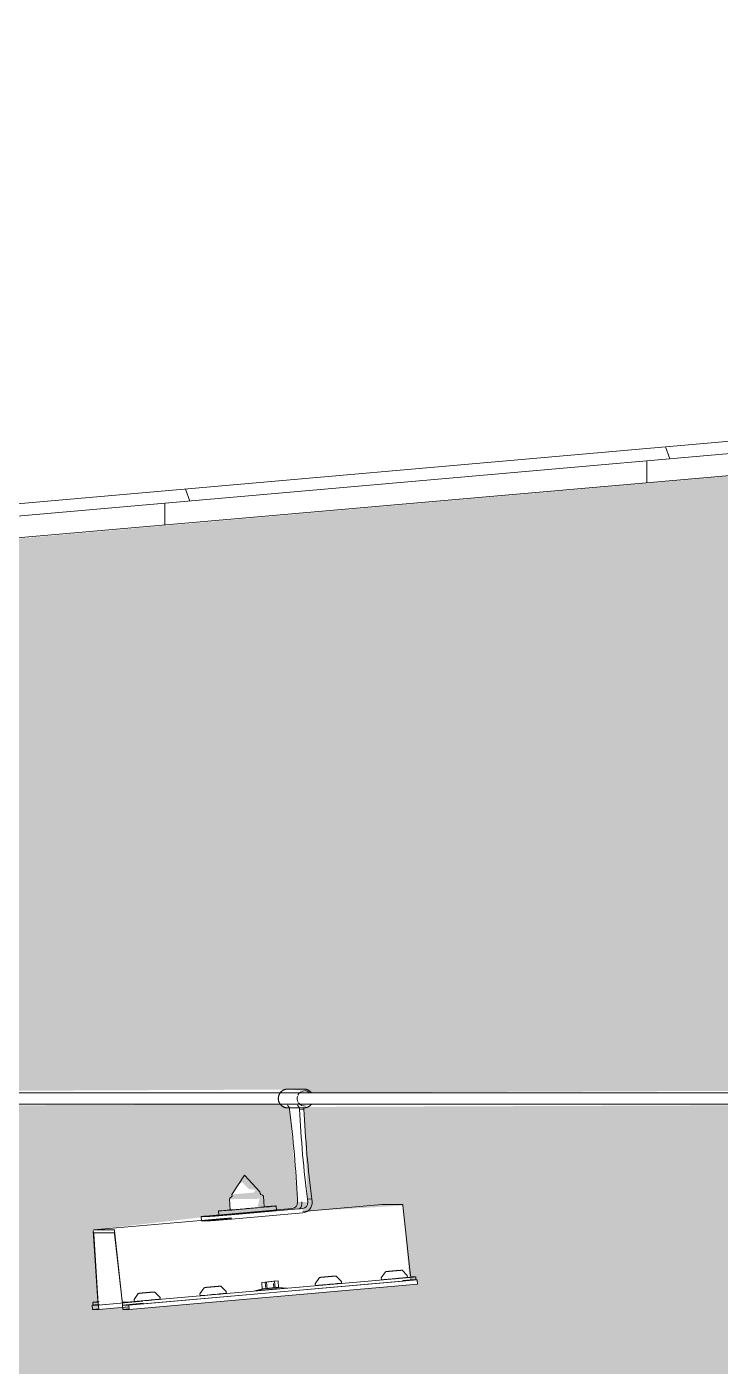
# Model space of a CAD drawing. Header units: millimetres. Extents: x 4237772 to 4686020, y -673 to 29459.
# Drawn here: x 4473407 to 4473885, y 16812 to 17734 of the extents above; entities that cross this region are included whole.
import ezdxf

# ---------------------------------------------------------------- set-up
doc = ezdxf.new("R2010")
doc.units = ezdxf.units.MM
for name, color, linetype, lineweight in [('A-ROOF', 132, 'Continuous', 5), ('A-ROOF-PATT', 132, 'Continuous', 5), ('Q-SPCQ', 91, 'Continuous', 5)]:
    doc.layers.add(name, color=color, linetype=linetype, lineweight=lineweight)

# ---------------------------------------------------------------- blocks, each defined once
blk = doc.blocks.new('Static Line_Sayfa_Metal Deck_Pan Mount - Up to 15 _ pitch - Max 2 Users-1845874-SECTION - GRIDS B1-B2')
at = {"layer": 'Q-SPCQ'}
for p, q in [((4447970.63, 17002.38), (4447959.56, 17002.38)), ((4450997.18, 16999.88), (4442911.68, 16999.88)), ((4442911.68, 16991.88), (4450997.18, 16991.88)), ((4447960.66, 16989.44), (4447959.3, 16991.39)), ((4447959.56, 16989.38), (4447970.63, 16989.38)), ((4447960.76, 16988.28), (4447960.66, 16989.44)), ((4447960.66, 16989.44), (4447967.64, 16989.44)), ((4447966.29, 16991.39), (4447967.64, 16989.44)), ((4447967.64, 16989.44), (4447967.74, 16988.28)), ((4447967.74, 16988.28), (4447970.72, 16988.54)), ((4447970.72, 16988.54), (4447970.62, 16989.7)), ((4447921.11, 16929.87), (4447929.69, 16943.08)), ((4447940.44, 16931.55), (4447929.69, 16943.08)), ((4447921.2, 16928.84), (4447920.85, 16928.1)), ((4447921.11, 16929.87), (4447921.2, 16928.84)), ((4447940.52, 16930.53), (4447940.44, 16931.55)), ((4447940.52, 16930.53), (4447941, 16929.85)), ((4447942.28, 16929.26), (4447941, 16929.85)), ((4447942.75, 16928.58), (4447942.28, 16929.26)), ((4447943.4, 16921.19), (4447942.75, 16928.58)), ((4447913.57, 16915.87), (4447962.7, 16920.19)), ((4447919.34, 16926.54), (4447919.69, 16927.29)), ((4447919.34, 16926.54), (4447919.98, 16919.15)), ((4447920.85, 16928.1), (4447919.69, 16927.29)), ((4447969.68, 16920.19), (4447920.56, 16915.87)), ((4447951.75, 16918.9), (4447951.49, 16921.89)), ((4447966.32, 16924.52), (4447966.15, 16926.51)), ((4448024.22, 16922.91), (4447969.86, 16918.13)), ((4447976.11, 16926.77), (4447973.13, 16926.51)), ((4447973.13, 16926.51), (4447973.3, 16924.52)), ((4447976.28, 16924.78), (4447976.11, 16926.77)), ((4448024.22, 16922.91), (4448038.68, 16922.91)), ((4448038.83, 16922.16), (4448044.14, 16873.84)), ((4447920.73, 16913.82), (4447825.74, 16905.47)), ((4447899.94, 16914.57), (4447900.2, 16911.58)), ((4447900, 16914.56), (4447904.36, 16914.56)), ((4447900.26, 16911.58), (4447904.62, 16911.58)), ((4447911.89, 16918.44), (4447912.15, 16915.45)), ((4447920.76, 16913.49), (4447913.83, 16912.88)), ((4447920.82, 16912.88), (4447969.94, 16917.2)), ((4447825.72, 16904.73), (4447828.84, 16856.41)), ((4447840.21, 16905.47), (4447825.74, 16905.47)), ((4447829.15, 16854.42), (4447826.03, 16902.73)), ((4447826.05, 16903.48), (4447840.24, 16903.48)), ((4447845.66, 16856.41), (4447840.36, 16904.73)), ((4447840.39, 16902.73), (4447845.7, 16854.42)), ((4448041.95, 16872.63), (4448041.84, 16873.95)), ((4448044.29, 16873.1), (4448047.57, 16873.1)), ((4448047.79, 16871.1), (4448047.61, 16873.09)), ((4448048.62, 16871.1), (4447850.14, 16853.67)), ((4448048.88, 16868.12), (4447850.4, 16850.68)), ((4448038.52, 16872.22), (4447859.89, 16856.54)), ((4448038.7, 16870.23), (4447860.06, 16854.54)), ((4447942.36, 16864.78), (4447936.95, 16863.43)), ((4447944.07, 16869.53), (4447941.6, 16869.28)), ((4447941.6, 16869.28), (4447944.91, 16869.53)), ((4447941.6, 16869.28), (4447942, 16864.68)), ((4447945.38, 16864.12), (4447942.08, 16863.87)), ((4447942.08, 16863.87), (4447944.54, 16864.12)), ((4447949.64, 16870.02), (4447944.07, 16869.53)), ((4447944.07, 16869.53), (4447944.46, 16864.96)), ((4447944.54, 16864.12), (4447950.12, 16864.61)), ((4447944.91, 16869.53), (4447950.49, 16870.02)), ((4447944.91, 16869.53), (4447945.31, 16864.96)), ((4447950.96, 16864.61), (4447945.38, 16864.12)), ((4447952.84, 16870.27), (4447949.64, 16870.02)), ((4447949.77, 16868.62), (4447950.04, 16865.48)), ((4447950.12, 16864.61), (4447953.31, 16864.86)), ((4447950.49, 16870.02), (4447952.84, 16870.27)), ((4447950.49, 16870.02), (4447950.88, 16865.48)), ((4447953.31, 16864.86), (4447950.96, 16864.61)), ((4447953.23, 16865.73), (4447952.84, 16870.27)), ((4447958.84, 16865.34), (4447953.14, 16865.74)), ((4447978.51, 16868.4), (4447978.63, 16867.09)), ((4447996.56, 16868.65), (4447996.45, 16869.96)), ((4448023.9, 16872.38), (4448024.02, 16871.07)), ((4448038.66, 16870.61), (4448044.26, 16871.1)), ((4448044.26, 16871.1), (4448048.62, 16871.1)), ((4448047.75, 16871.1), (4448044.32, 16871.1)), ((4448048.62, 16871.1), (4448048.88, 16868.12)), ((4447825.49, 16855.67), (4447825.67, 16853.68)), ((4447828.82, 16855.67), (4447825.53, 16855.67)), ((4447829.13, 16853.67), (4447859.91, 16856.38)), ((4447829.2, 16853.67), (4447859.91, 16856.37)), ((4447845.78, 16853.67), (4447860.03, 16854.92)), ((4447849.09, 16855.67), (4447845.81, 16855.67)), ((4447853.73, 16857.44), (4447853.84, 16856.13)), ((4447871.78, 16857.69), (4447871.66, 16859)), ((4447899.12, 16861.42), (4447899.24, 16860.11)), ((4447917.17, 16861.68), (4447917.05, 16862.99)), ((4447829.16, 16854.05), (4447824.83, 16853.67)), ((4447829.2, 16853.67), (4447824.83, 16853.67)), ((4447824.83, 16853.67), (4447825.09, 16850.68)), ((4447829.42, 16851.06), (4447825.09, 16850.68)), ((4447825.09, 16850.68), (4447829.46, 16850.68)), ((4447825.71, 16853.67), (4447829.13, 16853.67)), ((4447829.46, 16850.68), (4447829.2, 16853.67)), ((4447850.24, 16852.51), (4447829.46, 16850.68)), ((4447845.78, 16853.67), (4447846.04, 16850.68)), ((4447850.14, 16853.67), (4447845.78, 16853.67)), ((4447845.85, 16853.67), (4447849.27, 16853.67)), ((4447850.37, 16851.06), (4447846.04, 16850.68)), ((4447846.04, 16850.68), (4447850.4, 16850.68)), ((4447850.4, 16850.68), (4447850.14, 16853.67))]:
    blk.add_line(p, q, dxfattribs=at)
at = {"layer": 'Q-SPCQ', "flags": 128}
for points in [[(4447958.99, 17002.35), (4447958.73, 17002.32), (4447958.47, 17002.29), (4447958.21, 17002.24), (4447957.95, 17002.18), (4447957.7, 17002.11), (4447957.45, 17002.03), (4447957.21, 17001.94), (4447956.97, 17001.84), (4447956.73, 17001.73), (4447956.49, 17001.61), (4447956.27, 17001.49), (4447956.04, 17001.35), (4447955.83, 17001.21), (4447955.62, 17001.05), (4447955.41, 17000.89), (4447955.21, 17000.72), (4447955.02, 17000.54), (4447954.84, 17000.36), (4447954.66, 17000.17), (4447954.5, 16999.97), (4447954.34, 16999.76), (4447954.19, 16999.55), (4447954.04, 16999.34), (4447953.91, 16999.11), (4447953.78, 16998.89), (4447953.67, 16998.65), (4447953.56, 16998.42), (4447953.47, 16998.18), (4447953.38, 16997.93), (4447953.3, 16997.69), (4447953.23, 16997.44), (4447953.18, 16997.18), (4447953.13, 16996.93), (4447953.09, 16996.67), (4447953.07, 16996.42), (4447953.05, 16996.16), (4447953.04, 16995.9), (4447953.05, 16995.64), (4447953.06, 16995.38), (4447953.09, 16995.13), (4447953.12, 16994.87), (4447953.17, 16994.62), (4447953.22, 16994.36), (4447953.29, 16994.11), (4447953.36, 16993.87), (4447953.45, 16993.62), (4447953.54, 16993.38), (4447953.65, 16993.14), (4447953.76, 16992.91), (4447953.89, 16992.68), (4447954.02, 16992.46), (4447954.16, 16992.24), (4447954.31, 16992.03), (4447954.47, 16991.82), (4447954.63, 16991.62), (4447954.81, 16991.43), (4447954.99, 16991.24), (4447955.18, 16991.07), (4447955.38, 16990.89), (4447955.58, 16990.73), (4447955.79, 16990.58), (4447956, 16990.43), (4447956.23, 16990.29), (4447956.45, 16990.16), (4447956.69, 16990.04), (4447956.92, 16989.93), (4447957.16, 16989.83), (4447957.41, 16989.74), (4447957.66, 16989.66), (4447957.91, 16989.59), (4447958.16, 16989.53), (4447958.42, 16989.48), (4447958.68, 16989.44), (4447958.94, 16989.41), (4447959.2, 16989.39), (4447959.46, 16989.38), (4447959.56, 16989.38)], [(4447959.3, 17002.37), (4447959.03, 17002.36), (4447958.99, 17002.35)], [(4447975.72, 16999.93), (4447975.55, 17000.13), (4447975.38, 17000.33), (4447975.19, 17000.51), (4447975, 17000.69), (4447974.81, 17000.86), (4447974.6, 17001.02), (4447974.39, 17001.18), (4447974.18, 17001.33), (4447973.96, 17001.46), (4447973.73, 17001.59), (4447973.5, 17001.71), (4447973.26, 17001.82), (4447973.02, 17001.92), (4447972.77, 17002.01), (4447972.52, 17002.1), (4447972.27, 17002.17), (4447972.02, 17002.23), (4447971.76, 17002.28), (4447971.5, 17002.32), (4447971.24, 17002.35), (4447970.98, 17002.37), (4447970.72, 17002.38), (4447970.63, 17002.38)], [(4447970.63, 16989.38), (4447970.89, 16989.38), (4447971.15, 16989.4), (4447971.2, 16989.4)], [(4447971.2, 16989.4), (4447971.46, 16989.43), (4447971.72, 16989.47), (4447971.97, 16989.52), (4447972.23, 16989.58), (4447972.48, 16989.65), (4447972.73, 16989.73), (4447972.98, 16989.82), (4447973.22, 16989.92), (4447973.46, 16990.02), (4447973.69, 16990.14), (4447973.92, 16990.27), (4447974.14, 16990.41), (4447974.36, 16990.55), (4447974.57, 16990.7), (4447974.77, 16990.87), (4447974.97, 16991.04), (4447975.16, 16991.21), (4447975.34, 16991.4), (4447975.52, 16991.59), (4447975.69, 16991.79), (4447975.85, 16991.99)], [(4447978.51, 16868.4), (4447981.42, 16872.6), (4447981.8, 16872.69), (4447981.94, 16872.71), (4447982.03, 16872.73), (4447982.11, 16872.74), (4447982.18, 16872.74), (4447982.24, 16872.75), (4447982.32, 16872.76), (4447982.39, 16872.77), (4447982.48, 16872.78), (4447982.57, 16872.79), (4447982.66, 16872.8), (4447982.76, 16872.81), (4447982.87, 16872.82), (4447982.98, 16872.83), (4447983.1, 16872.84), (4447983.22, 16872.85), (4447983.36, 16872.87), (4447983.49, 16872.88), (4447983.63, 16872.89), (4447983.78, 16872.91), (4447983.93, 16872.92), (4447984.09, 16872.94), (4447984.25, 16872.95), (4447984.42, 16872.97), (4447984.59, 16872.98), (4447984.77, 16873), (4447984.95, 16873.01), (4447985.13, 16873.03), (4447985.31, 16873.05), (4447985.5, 16873.06), (4447985.69, 16873.08), (4447985.89, 16873.1), (4447986.08, 16873.12), (4447986.28, 16873.13), (4447986.48, 16873.15), (4447986.67, 16873.17), (4447986.87, 16873.19), (4447987.07, 16873.2), (4447987.27, 16873.22), (4447987.47, 16873.24), (4447987.67, 16873.25), (4447987.87, 16873.27), (4447988.07, 16873.29), (4447988.27, 16873.31), (4447988.46, 16873.32), (4447988.65, 16873.34), (4447988.84, 16873.35), (4447989.03, 16873.37), (4447989.21, 16873.39), (4447989.39, 16873.4), (4447989.57, 16873.42), (4447989.74, 16873.43), (4447989.91, 16873.44), (4447990.08, 16873.46), (4447990.24, 16873.47), (4447990.39, 16873.48), (4447990.54, 16873.5), (4447990.69, 16873.51), (4447990.83, 16873.52), (4447990.96, 16873.53), (4447991.09, 16873.54), (4447991.22, 16873.55), (4447991.33, 16873.56), (4447991.44, 16873.56), (4447991.55, 16873.57), (4447991.64, 16873.58), (4447991.74, 16873.59), (4447991.82, 16873.59), (4447991.9, 16873.6), (4447991.98, 16873.6), (4447992.05, 16873.61), (4447992.12, 16873.61), (4447992.19, 16873.61), (4447992.27, 16873.62), (4447992.38, 16873.62), (4447992.43, 16873.62)], [(4447996.45, 16869.96), (4447992.85, 16873.6), (4447992.47, 16873.62), (4447992.43, 16873.62)], [(4448023.9, 16872.38), (4448026.81, 16876.59), (4448027.19, 16876.68), (4448027.33, 16876.7), (4448027.42, 16876.71), (4448027.5, 16876.72), (4448027.57, 16876.73), (4448027.64, 16876.74), (4448027.71, 16876.75), (4448027.79, 16876.76), (4448027.87, 16876.76), (4448027.96, 16876.77), (4448028.05, 16876.78), (4448028.15, 16876.79), (4448028.26, 16876.8), (4448028.37, 16876.82), (4448028.49, 16876.83), (4448028.62, 16876.84), (4448028.75, 16876.85), (4448028.88, 16876.87), (4448029.03, 16876.88), (4448029.17, 16876.89), (4448029.33, 16876.91), (4448029.48, 16876.92), (4448029.65, 16876.94), (4448029.81, 16876.95), (4448029.98, 16876.97), (4448030.16, 16876.98), (4448030.34, 16877), (4448030.52, 16877.02), (4448030.71, 16877.03), (4448030.89, 16877.05), (4448031.08, 16877.07), (4448031.28, 16877.08), (4448031.47, 16877.1), (4448031.67, 16877.12), (4448031.87, 16877.14), (4448032.07, 16877.15), (4448032.27, 16877.17), (4448032.47, 16877.19), (4448032.67, 16877.21), (4448032.87, 16877.22), (4448033.06, 16877.24), (4448033.26, 16877.26), (4448033.46, 16877.28), (4448033.66, 16877.29), (4448033.85, 16877.31), (4448034.04, 16877.32), (4448034.23, 16877.34), (4448034.42, 16877.36), (4448034.6, 16877.37), (4448034.78, 16877.39), (4448034.96, 16877.4), (4448035.13, 16877.42), (4448035.3, 16877.43), (4448035.47, 16877.44), (4448035.63, 16877.46), (4448035.79, 16877.47), (4448035.94, 16877.48), (4448036.08, 16877.49), (4448036.22, 16877.5), (4448036.36, 16877.51), (4448036.48, 16877.52), (4448036.61, 16877.53), (4448036.72, 16877.54), (4448036.83, 16877.55), (4448036.94, 16877.56), (4448037.04, 16877.57), (4448037.13, 16877.57), (4448037.21, 16877.58), (4448037.29, 16877.58), (4448037.37, 16877.59), (4448037.44, 16877.59), (4448037.51, 16877.6), (4448037.58, 16877.6), (4448037.66, 16877.6), (4448037.77, 16877.61), (4448037.83, 16877.61)], [(4448041.84, 16873.95), (4448038.24, 16877.59), (4448037.86, 16877.61), (4448037.83, 16877.61)], [(4447899.12, 16861.42), (4447902.03, 16865.63), (4447902.41, 16865.72), (4447902.55, 16865.74), (4447902.64, 16865.75), (4447902.71, 16865.76), (4447902.78, 16865.77), (4447902.85, 16865.78), (4447902.93, 16865.79), (4447903, 16865.8), (4447903.09, 16865.81), (4447903.17, 16865.82), (4447903.27, 16865.82), (4447903.37, 16865.83), (4447903.48, 16865.85), (4447903.59, 16865.86), (4447903.71, 16865.87), (4447903.83, 16865.88), (4447903.96, 16865.89), (4447904.1, 16865.91), (4447904.24, 16865.92), (4447904.39, 16865.93), (4447904.54, 16865.95), (4447904.7, 16865.96), (4447904.86, 16865.98), (4447905.03, 16865.99), (4447905.2, 16866.01), (4447905.38, 16866.02), (4447905.56, 16866.04), (4447905.74, 16866.06), (4447905.92, 16866.07), (4447906.11, 16866.09), (4447906.3, 16866.11), (4447906.49, 16866.13), (4447906.69, 16866.14), (4447906.89, 16866.16), (4447907.08, 16866.18), (4447907.28, 16866.2), (4447907.48, 16866.21), (4447907.68, 16866.23), (4447907.88, 16866.25), (4447908.08, 16866.27), (4447908.28, 16866.28), (4447908.48, 16866.3), (4447908.68, 16866.32), (4447908.87, 16866.33), (4447909.07, 16866.35), (4447909.26, 16866.37), (4447909.45, 16866.38), (4447909.64, 16866.4), (4447909.82, 16866.41), (4447910, 16866.43), (4447910.18, 16866.44), (4447910.35, 16866.46), (4447910.52, 16866.47), (4447910.69, 16866.48), (4447910.85, 16866.5), (4447911, 16866.51), (4447911.15, 16866.52), (4447911.3, 16866.53), (4447911.44, 16866.55), (4447911.57, 16866.56), (4447911.7, 16866.57), (4447911.82, 16866.58), (4447911.94, 16866.58), (4447912.05, 16866.59), (4447912.15, 16866.6), (4447912.25, 16866.61), (4447912.34, 16866.61), (4447912.43, 16866.62), (4447912.51, 16866.62), (4447912.59, 16866.63), (4447912.66, 16866.63), (4447912.73, 16866.64), (4447912.8, 16866.64), (4447912.88, 16866.64), (4447912.99, 16866.65), (4447913.04, 16866.65)], [(4447917.05, 16862.99), (4447913.46, 16866.63), (4447913.08, 16866.65), (4447913.04, 16866.65)], [(4447853.73, 16857.44), (4447856.64, 16861.64), (4447857.01, 16861.73), (4447857.16, 16861.76), (4447857.25, 16861.77), (4447857.32, 16861.78), (4447857.39, 16861.79), (4447857.46, 16861.79), (4447857.53, 16861.8), (4447857.61, 16861.81), (4447857.69, 16861.82), (4447857.78, 16861.83), (4447857.88, 16861.84), (4447857.98, 16861.85), (4447858.08, 16861.86), (4447858.2, 16861.87), (4447858.32, 16861.88), (4447858.44, 16861.89), (4447858.57, 16861.91), (4447858.71, 16861.92), (4447858.85, 16861.93), (4447859, 16861.95), (4447859.15, 16861.96), (4447859.31, 16861.98), (4447859.47, 16861.99), (4447859.64, 16862.01), (4447859.81, 16862.02), (4447859.98, 16862.04), (4447860.16, 16862.05), (4447860.35, 16862.07), (4447860.53, 16862.09), (4447860.72, 16862.1), (4447860.91, 16862.12), (4447861.1, 16862.14), (4447861.3, 16862.16), (4447861.49, 16862.17), (4447861.69, 16862.19), (4447861.89, 16862.21), (4447862.09, 16862.23), (4447862.29, 16862.24), (4447862.49, 16862.26), (4447862.69, 16862.28), (4447862.89, 16862.3), (4447863.09, 16862.31), (4447863.29, 16862.33), (4447863.48, 16862.35), (4447863.68, 16862.36), (4447863.87, 16862.38), (4447864.06, 16862.4), (4447864.24, 16862.41), (4447864.43, 16862.43), (4447864.61, 16862.44), (4447864.79, 16862.46), (4447864.96, 16862.47), (4447865.13, 16862.48), (4447865.29, 16862.5), (4447865.46, 16862.51), (4447865.61, 16862.52), (4447865.76, 16862.54), (4447865.91, 16862.55), (4447866.05, 16862.56), (4447866.18, 16862.57), (4447866.31, 16862.58), (4447866.43, 16862.59), (4447866.55, 16862.6), (4447866.66, 16862.61), (4447866.76, 16862.61), (4447866.86, 16862.62), (4447866.95, 16862.63), (4447867.04, 16862.63), (4447867.12, 16862.64), (4447867.19, 16862.64), (4447867.27, 16862.65), (4447867.33, 16862.65), (4447867.41, 16862.65), (4447867.48, 16862.66), (4447867.59, 16862.66), (4447867.65, 16862.66)], [(4447871.66, 16859), (4447868.07, 16862.64), (4447867.68, 16862.66), (4447867.65, 16862.66)]]:
    blk.add_lwpolyline(points, dxfattribs=at)
at = {"layer": 'Q-SPCQ'}
for centre, major_axis, ratio, start_param, end_param in [((4447971.2, 16995.88), (0, 5.22), 0.996185, 1.238237, 2.098878), ((4447971.2, 16995.88), (0, 5.22), 0.996185, 0.087266, 1.134464), ((4447971.2, 16995.88), (0, 5.22), 0.996185, 2.181662, 3.228859), ((4447971.2, 16995.88), (0, 5.22), 0.996185, 5.653302, 6.283185), ((4447957.98, 16957.39), (-6.12, 69.73), 0.086937, 4.245971, 5.163537), ((4447975.91, 16957.39), (-6.12, 69.73), 0.086937, 1.104378, 2.021944), ((4447978.89, 16957.66), (-6.12, 69.73), 0.086937, 1.104378, 2.021944), ((4447931.69, 16920.17), (19.8, 1.73), 0.007606, 2.238558, 3.228642), ((4447931.69, 16920.17), (19.8, 1.73), 0.007606, 3.228642, 6.370235), ((4447931.69, 16920.17), (11.71, 1.02), 0.007606, 3.228642, 6.370235), ((4447931.69, 16920.17), (19.8, 1.73), 0.007606, 0.08705, 1.087751), ((4447931.69, 16920.17), (11.71, 1.02), 0.007606, 0.08705, 0.620852), ((4447962.35, 16924.17), (0, 4), 0.996185, 3.228859, 4.799655), ((4447962.35, 16924.17), (0, 7), 0.996185, 4.014257, 4.799655), ((4447969.33, 16924.17), (0, 4), 0.996185, 3.228859, 4.799655), ((4447969.33, 16924.17), (0, 7), 0.996185, 3.228859, 4.799655), ((4448038.77, 16921.91), (-0.087, 0.996), 0.086937, 4.956913, 6.055777), ((4447914.88, 16915.87), (14.94, 1.3), 0.007606, 1.657846, 3.228642), ((4447915.14, 16912.88), (14.94, 1.3), 0.007606, 1.657846, 3.228642), ((4447919.25, 16915.87), (14.94, 1.3), 0.007606, 3.228642, 4.799439), ((4447919.51, 16912.88), (14.94, 1.3), 0.007606, 3.228642, 4.799439), ((4447931.95, 16917.18), (19.8, 1.73), 0.007606, 0.08705, 3.228642), ((4447931.95, 16917.18), (19.8, 1.73), 0.007606, 3.228642, 6.370235), ((4447826.13, 16902.49), (-0.087, 0.996), 0.086937, 0.212138, 1.311002), ((4447840.29, 16904.48), (-0.087, 0.996), 0.086937, 4.956913, 6.27555), ((4447840.33, 16902.49), (-0.087, 0.996), 0.086937, 4.956913, 6.27555), ((4448037.65, 16872.22), (9.96, 0.87), 0.007606, 4.799439, 6.370235), ((4448044.2, 16874.09), (-0.087, 0.996), 0.086937, 1.815321, 2.914185), ((4447947.9, 16864.38), (10.96, 0.96), 0.007606, 0.08705, 3.228642), ((4447947.9, 16864.38), (10.96, 0.96), 0.007606, 3.228642, 4.27584), ((4447947.9, 16864.38), (10.96, 0.96), 0.007606, 5.323037, 6.370235), ((4447987.59, 16867.87), (8.97, 0.78), 0.007606, 0.08705, 3.228642), ((4447987.59, 16867.87), (8.97, 0.78), 0.007606, 3.228642, 6.370235), ((4448032.98, 16871.85), (8.97, 0.78), 0.007606, 0.08705, 3.228642), ((4448032.98, 16871.85), (8.97, 0.78), 0.007606, 3.228642, 6.370235), ((4448044.24, 16872.1), (-0.087, 0.996), 0.086937, 1.815321, 3.133958), ((4448037.82, 16870.23), (9.96, 0.87), 0.007606, 5.584837, 6.370235), ((4447835.46, 16856.54), (9.96, 0.87), 0.007606, 2.181445, 3.228642), ((4447828.73, 16856.66), (-0.087, 0.996), 0.086937, 3.141593, 4.452595), ((4447829.04, 16854.67), (-0.087, 0.996), 0.086937, 3.141593, 4.452595), ((4447845.72, 16856.66), (-0.087, 0.996), 0.086937, 1.815321, 3.133958), ((4447845.76, 16854.67), (-0.087, 0.996), 0.086937, 1.815321, 3.133958), ((4447859.02, 16856.54), (9.96, 0.87), 0.007606, 3.228642, 4.799439), ((4447862.81, 16856.91), (8.97, 0.78), 0.007606, 0.08705, 3.228642), ((4447862.81, 16856.91), (8.97, 0.78), 0.007606, 3.228642, 6.370235), ((4447908.2, 16860.89), (8.97, 0.78), 0.007606, 0.08705, 3.228642), ((4447908.2, 16860.89), (8.97, 0.78), 0.007606, 3.228642, 6.370235), ((4447835.63, 16854.54), (9.96, 0.87), 0.007606, 2.181445, 3.228642), ((4447859.19, 16854.54), (9.96, 0.87), 0.007606, 3.228642, 4.01404)]:
    blk.add_ellipse(centre, major_axis=major_axis, ratio=ratio, start_param=start_param, end_param=end_param, dxfattribs=at)
for points in [[(4447942, 16864.68), (4447942.55, 16864.8), (4447943.64, 16864.98), (4447944.75, 16864.99), (4447945.31, 16864.96)], [(4447944.46, 16864.96), (4447944.05, 16864.99), (4447943.22, 16864.98), (4447942.41, 16864.8), (4447942, 16864.68)], [(4447950.04, 16865.48), (4447949.1, 16865.47), (4447947.24, 16865.38), (4447945.39, 16865.13), (4447944.46, 16864.96)], [(4447945.31, 16864.96), (4447946.23, 16865.13), (4447948.08, 16865.38), (4447949.95, 16865.47), (4447950.88, 16865.48)], [(4447953.23, 16865.73), (4447952.69, 16865.77), (4447951.62, 16865.76), (4447950.57, 16865.6), (4447950.04, 16865.48)], [(4447950.88, 16865.48), (4447951.27, 16865.6), (4447952.04, 16865.76), (4447952.83, 16865.77), (4447953.23, 16865.73)]]:
    blk.add_open_spline(points, degree=3, dxfattribs=at)
blk = doc.blocks.new('Roof Gutters3 - Roof Gutters-1885272-SECTION - GRIDS B1-B2')
at = {"layer": 'A-ROOF-PATT'}
h = blk.add_hatch(dxfattribs=at)
h.set_pattern_fill('FP_200', color=256, style=0, pattern_type=2)
h.set_pattern_definition([(290.827, (4441593.9, 16948.42), (330.45, 29.022), [])])
h.paths.add_polyline_path([(4431742.06, 15988.72), (4442374.26, 16923.17), (4442373.49, 16930.91), (4431738.95, 15996.9)])
h.paths.add_polyline_path([(4442392.97, 16924.17), (4442393.17, 16926.42), (4442392.74, 16925.14)])
h.paths.add_polyline_path([(4442397.76, 16924.59), (4442909.58, 16969.54), (4442907.33, 16977.79), (4442419.91, 16934.98), (4442420.62, 16926.86), (4442404.31, 16926.42), (4442402.49, 16933.45), (4442397.06, 16932.61), (4442397.6, 16926.42)])
h.paths.add_polyline_path([(4442918.48, 16970.33), (4443164.03, 16991.89), (4443067.86, 16991.89), (4442917.94, 16978.73), (4442918.25, 16973.25)])
h.paths.add_polyline_path([(4443254.77, 16999.86), (4451515.27, 17725.37), (4451512.87, 17733.6), (4443158.6, 16999.86), (4443190.61, 16999.86)])
h = blk.add_hatch(dxfattribs=at)
h.set_pattern_fill('FP_198', color=256, style=0, pattern_type=2)
h.set_pattern_definition([(90, (4440994.5, 16803.9), (-331.713, 2e-05), [])])
h.paths.add_polyline_path([(4431714.36, 15971.3), (4442287.24, 16899.9), (4442289.95, 16910.06), (4442350.71, 16915.39), (4442350.43, 16918.64), (4442374.48, 16920.66), (4442373.49, 16922.46), (4431741.35, 15990.58), (4431738.95, 15991.02), (4431712.9, 15988.04)])
h.paths.add_polyline_path([(4442339.74, 16904.51), (4442434.85, 16912.86), (4442431.77, 16915.27), (4442340.47, 16907.25)])
h.paths.add_polyline_path([(4442361.1, 16916.3), (4442412.94, 16923.17), (4442360.9, 16918.64)])
h.paths.add_polyline_path([(4442484.31, 16917.2), (4442910.97, 16954.68), (4442909.22, 16969.51), (4442403.44, 16923.17), (4442481.77, 16922.67), (4442483.24, 16919.5)])
h.paths.add_polyline_path([(4442919.67, 16955.44), (4443334.71, 16991.89), (4443164.03, 16991.89), (4442918.48, 16970.33), (4442919.48, 16957.39)])
h.paths.add_polyline_path([(4443425.45, 16999.86), (4451180.29, 17680.95), (4451188.6, 17684.7), (4451486.16, 17710.83), (4451651.15, 17710.87), (4451500.66, 17724.08), (4443254.77, 16999.86), (4443410.53, 17002.03), (4443411, 17002.35), (4443422.75, 17001.08), (4443425.35, 16999.86)])
at = {"layer": 'A-ROOF'}
for p, q in [((4443158.52, 16999.86), (4451512.87, 17733.6)), ((4443254.66, 16999.85), (4451515.27, 17725.37))]:
    blk.add_line(p, q, dxfattribs=at)

msp = doc.modelspace()

# ---------------------------------------------------------------- hatches: boundary and pattern name
at = {"layer": 'A-ROOF-PATT'}
h = msp.add_hatch(dxfattribs=at)
h.set_pattern_fill('FP_183', color=256, style=0, pattern_type=2)
h.set_pattern_definition([(5.019, (59903.924, -378081.246), (-29.0603916845, -0.0003814649), [])])
h.paths.add_polyline_path([(4477079.2, 16918.64), (4477084.44, 16918.64), (4477084.87, 16916.32), (4477115.37, 16921.32), (4477114.35, 16921.41), (4477079.63, 16918.68)])
h.paths.add_polyline_path([(4464338.94, 15733.24), (4477195.52, 16864.57), (4477195.19, 16867.26), (4477183.33, 16868.2), (4477177.84, 16870.19), (4477175.93, 16875.11), (4477155.31, 16915.27), (4477064.01, 16907.25), (4477047.92, 16852.55), (4476983.02, 16848.85), (4476982.75, 16850.06), (4476957.7, 16848.85), (4476957.44, 16854.85), (4476999.89, 16859.1), (4477013.49, 16910.06), (4477074.25, 16915.39), (4477073.96, 16918.64), (4477098, 16920.86), (4477098.11, 16932.14), (4477120.5, 16933.66), (4477121.51, 16922.82), (4477136.52, 16922.67), (4477136.91, 16920.89), (4477157.13, 16922.67), (4477205.3, 16922.67), (4477228.3, 16878.1), (4477228.66, 16878.1), (4477225.92, 16936), (4477227.75, 16935.09), (4477229.71, 16932.44), (4477229.28, 16928.39), (4477234.99, 16878.1), (4477270.46, 16876.44), (4477270.32, 16872.08), (4477234.54, 16868.2), (4477234.99, 16865.82), (4486516.72, 17680.98), (4486463.48, 17680.99), (4476807.83, 17680.95), (4469065.64, 16999.86), (4469543.41, 17002.03), (4469543.88, 17002.35), (4469555.63, 17001.08), (4469560.6, 16999.86), (4470048.75, 17002.03), (4470049.21, 17002.35), (4470060.96, 17001.08), (4470065.68, 16999.86), (4470554.08, 17002.03), (4470554.54, 17002.35), (4470566.3, 17001.08), (4470571.01, 16999.86), (4471059.41, 17002.03), (4471059.88, 17002.35), (4471071.63, 17001.08), (4471076.34, 16999.86), (4471564.75, 17002.03), (4471565.21, 17002.35), (4471576.96, 17001.08), (4471581.67, 16999.86), (4472070.08, 17002.03), (4472070.54, 17002.35), (4472082.3, 17001.08), (4472087.01, 16999.86), (4472575.41, 17002.03), (4472575.87, 17002.35), (4472587.63, 17001.08), (4472592.34, 16999.86), (4473080.74, 17002.03), (4473081.21, 17002.35), (4473092.96, 17001.08), (4473097.67, 16999.86), (4473586.08, 17002.03), (4473586.54, 17002.35), (4473598.29, 17001.08), (4473603.01, 16999.86), (4474091.41, 17002.03), (4474091.87, 17002.35), (4474103.63, 17001.08), (4474108.34, 16999.86), (4474596.74, 17002.03), (4474597.21, 17002.35), (4474608.96, 17001.08), (4474613.67, 16999.86), (4475102.07, 17002.03), (4475102.54, 17002.35), (4475114.29, 17001.08), (4475119, 16999.86), (4475607.41, 17002.03), (4475607.87, 17002.35), (4475619.63, 17001.08), (4475624.34, 16999.86), (4476112.74, 17002.03), (4476113.2, 17002.35), (4476124.96, 17001.08), (4476129.67, 16999.86), (4476618.07, 17002.03), (4476622.44, 17002.35), (4476630.29, 17001.08), (4476635.2, 16996.57), (4476633.44, 16992.25), (4476627.29, 16987.69), (4476629.35, 16988.46), (4476630.28, 16988.28), (4476632.85, 16924.52), (4476625.86, 16924.52), (4476620.21, 16989.4), (4476616.94, 16990.68), (4476613.8, 16991.89), (4476124.02, 16990.05), (4476121.86, 16989.4), (4476124.02, 16988.46), (4476124.95, 16988.28), (4476127.51, 16924.52), (4476120.53, 16924.52), (4476114.87, 16989.4), (4476111.61, 16990.68), (4476108.46, 16991.89), (4475618.68, 16990.05), (4475616.52, 16989.4), (4475618.68, 16988.46), (4475619.61, 16988.28), (4475622.18, 16924.52), (4475615.1, 16926.18), (4475609.54, 16989.4), (4475606.27, 16990.68), (4475603.13, 16991.89), (4475113.35, 16990.05), (4475111.19, 16989.4), (4475113.35, 16988.46), (4475114.28, 16988.28), (4475116.85, 16924.52), (4475109.87, 16924.52), (4475104.21, 16989.4), (4475100.94, 16990.68), (4475097.8, 16991.89), (4474608.02, 16990.05), (4474605.86, 16989.4), (4474608.02, 16988.46), (4474608.95, 16988.28), (4474611.51, 16924.52), (4474604.53, 16924.52), (4474598.87, 16989.4), (4474595.61, 16990.68), (4474592.47, 16991.89), (4474102.68, 16990.05), (4474100.53, 16989.4), (4474102.68, 16988.46), (4474103.62, 16988.28), (4474106.18, 16924.52), (4474099.2, 16924.52), (4474093.54, 16989.4), (4474090.28, 16990.68), (4474087.13, 16991.89), (4473597.35, 16990.05), (4473595.19, 16989.4), (4473597.35, 16988.46), (4473598.28, 16988.28), (4473600.85, 16924.52), (4473593.87, 16924.52), (4473588.21, 16989.4), (4473584.94, 16990.68), (4473581.8, 16991.89), (4473092.02, 16990.05), (4473089.91, 16988.54), (4473092.02, 16988.46), (4473092.95, 16988.28), (4473095.52, 16924.52), (4473088.53, 16924.52), (4473082.88, 16989.4), (4473079.61, 16990.68), (4473076.47, 16991.89), (4472586.69, 16990.05), (4472584.58, 16988.54), (4472586.69, 16988.46), (4472587.62, 16988.28), (4472590.18, 16924.52), (4472583.2, 16924.52), (4472577.54, 16989.4), (4472574.28, 16990.68), (4472571.13, 16991.89), (4472081.35, 16990.05), (4472079.24, 16988.54), (4472081.35, 16988.46), (4472082.29, 16988.28), (4472084.85, 16924.52), (4472077.87, 16924.52), (4472072.21, 16989.4), (4472068.94, 16990.68), (4472065.8, 16991.89), (4471576.02, 16990.05), (4471573.91, 16988.54), (4471576.02, 16988.46), (4471576.95, 16988.28), (4471579.52, 16924.52), (4471572.54, 16924.52), (4471566.88, 16989.4), (4471563.61, 16990.68), (4471560.47, 16991.89), (4471070.69, 16990.05), (4471068.58, 16988.54), (4471070.69, 16988.46), (4471071.62, 16988.28), (4471074.18, 16924.52), (4471067.2, 16924.52), (4471061.54, 16989.4), (4471058.28, 16990.68), (4471055.14, 16991.89), (4470565.35, 16990.05), (4470563.2, 16989.4), (4470565.35, 16988.46), (4470566.29, 16988.28), (4470568.85, 16924.52), (4470561.87, 16924.52), (4470556.21, 16989.4), (4470552.95, 16990.68), (4470549.8, 16991.89), (4470060.02, 16990.05), (4470057.86, 16989.4), (4470060.02, 16988.46), (4470060.95, 16988.28), (4470063.52, 16924.52), (4470056.48, 16925.41), (4470050.88, 16989.4), (4470047.61, 16990.68), (4470044.47, 16991.89), (4469554.69, 16990.05), (4469552.53, 16989.4), (4469554.69, 16988.46), (4469555.62, 16988.28), (4469558.19, 16924.52), (4469551.2, 16924.52), (4469545.55, 16989.4), (4469542.28, 16990.68), (4469539.14, 16991.89), (4469049.36, 16990.05), (4469047.25, 16988.54), (4469049.36, 16988.46), (4469050.29, 16988.28), (4469052.85, 16924.52), (4469045.87, 16924.52), (4469040.21, 16989.4), (4469036.95, 16990.68), (4469033.81, 16991.89), (4468948.43, 16990.68), (4468547.22, 16955.44), (4468548.54, 16926.62), (4468547.32, 16926.77), (4468547.52, 16924.52), (4468540.54, 16924.52), (4468538.3, 16954.66), (4468111.85, 16917.2), (4468131.75, 16878.1), (4468174.5, 16876.1), (4468174.33, 16872.08), (4468107.34, 16868.2), (4468107.08, 16869.41), (4468082.02, 16868.2), (4468079.94, 16875.11), (4468062.4, 16912.86), (4467967.29, 16904.51), (4467951.93, 16852.55), (4467887.02, 16848.85), (4467886.76, 16850.06), (4467861.71, 16848.85), (4467861.45, 16854.85), (4467903.76, 16858.57), (4467914.79, 16899.9), (4457366.5, 15971.17), (4461821.92, 15971.17), (4459394.77, 15758.01), (4464282.84, 15733.52)])
h.paths.add_polyline_path([(4468424.62, 16850.68), (4468424.36, 16852.5), (4468403.68, 16850.68), (4468403.41, 16853.67), (4468403.28, 16855.7), (4468400.27, 16905.5), (4468478.58, 16914.56), (4468494.77, 16916.41), (4468543.9, 16920.17), (4468544.16, 16918.14), (4468613.05, 16922.16), (4468617.38, 16873.1), (4468618.94, 16871.1), (4468622.84, 16871.1), (4468622.84, 16868.09), (4468458.65, 16853.67)])
h.paths.add_polyline_path([(4468929.95, 16850.68), (4468929.69, 16852.5), (4468909.01, 16850.68), (4468908.75, 16853.67), (4468908.62, 16855.7), (4468905.6, 16905.5), (4468983.91, 16914.56), (4469000.11, 16916.41), (4469049.23, 16920.17), (4469049.49, 16918.14), (4469118.39, 16922.16), (4469122.71, 16873.1), (4469124.27, 16871.1), (4469128.17, 16871.1), (4469128.17, 16868.09), (4468963.98, 16853.67)])
h.paths.add_polyline_path([(4469435.29, 16850.68), (4469435.02, 16852.5), (4469414.34, 16850.68), (4469414.08, 16853.67), (4469413.95, 16855.7), (4469410.93, 16905.5), (4469489.24, 16914.56), (4469505.44, 16916.41), (4469554.57, 16920.17), (4469554.82, 16918.14), (4469623.72, 16922.16), (4469628.05, 16873.1), (4469629.6, 16871.1), (4469633.5, 16871.1), (4469633.5, 16868.09), (4469469.31, 16853.67)])
h.paths.add_polyline_path([(4469919.67, 16850.68), (4469919.41, 16853.67), (4469919.28, 16855.7), (4469916.26, 16905.5), (4469994.58, 16914.56), (4470010.77, 16916.41), (4470059.9, 16920.17), (4470060.16, 16918.14), (4470129.05, 16922.16), (4470133.38, 16873.1), (4470134.94, 16871.1), (4470138.84, 16871.1), (4470138.84, 16868.09), (4469930.57, 16851.64)])
h.paths.add_polyline_path([(4470951.28, 16850.68), (4470951.02, 16852.5), (4470930.34, 16850.68), (4470930.08, 16853.67), (4470929.95, 16855.7), (4470926.93, 16905.5), (4471005.24, 16914.56), (4471021.44, 16916.41), (4471070.56, 16920.17), (4471070.82, 16918.14), (4471139.72, 16922.16), (4471144.04, 16873.1), (4471145.6, 16871.1), (4471149.5, 16871.1), (4471149.5, 16868.09), (4470985.31, 16853.67)])
h.paths.add_polyline_path([(4470445.95, 16850.68), (4470445.69, 16852.5), (4470425.01, 16850.68), (4470424.75, 16853.67), (4470424.61, 16855.7), (4470421.6, 16905.5), (4470499.91, 16914.56), (4470516.11, 16916.41), (4470565.23, 16920.17), (4470565.49, 16918.14), (4470634.38, 16922.16), (4470638.71, 16873.1), (4470640.27, 16871.1), (4470644.17, 16871.1), (4470644.17, 16868.09), (4470479.98, 16853.67)])
h.paths.add_polyline_path([(4471435.67, 16850.68), (4471435.41, 16853.67), (4471435.28, 16855.7), (4471432.26, 16905.5), (4471510.58, 16914.56), (4471526.77, 16916.41), (4471575.9, 16920.17), (4471576.16, 16918.14), (4471645.05, 16922.16), (4471649.38, 16873.1), (4471650.94, 16871.1), (4471654.84, 16871.1), (4471654.84, 16868.09), (4471446.57, 16851.64)])
h.paths.add_polyline_path([(4471961.95, 16850.68), (4471961.69, 16852.5), (4471941.01, 16850.68), (4471940.74, 16853.67), (4471940.61, 16855.7), (4471937.6, 16905.5), (4472015.91, 16914.56), (4472035.42, 16916.71), (4472081.23, 16920.17), (4472081.49, 16918.14), (4472150.38, 16922.16), (4472154.71, 16873.1), (4472156.27, 16871.1), (4472160.17, 16871.1), (4472160.17, 16868.09), (4471995.98, 16853.67)])
h.paths.add_polyline_path([(4472467.28, 16850.68), (4472467.02, 16852.5), (4472446.34, 16850.68), (4472446.08, 16853.67), (4472445.95, 16855.7), (4472442.93, 16905.5), (4472521.24, 16914.56), (4472537.44, 16916.41), (4472586.56, 16920.17), (4472586.82, 16918.14), (4472655.72, 16922.16), (4472660.04, 16873.1), (4472661.6, 16871.1), (4472665.5, 16871.1), (4472665.5, 16868.09), (4472501.31, 16853.67)])
h.paths.add_polyline_path([(4472972.62, 16850.68), (4472972.35, 16852.5), (4472951.67, 16850.68), (4472951.41, 16853.67), (4472951.28, 16855.7), (4472948.26, 16905.5), (4473025.35, 16914.56), (4473042.77, 16916.41), (4473091.9, 16920.17), (4473092.15, 16918.14), (4473161.05, 16922.16), (4473165.38, 16873.1), (4473166.93, 16871.1), (4473170.83, 16871.1), (4473170.83, 16868.09), (4473006.64, 16853.67)])
h.paths.add_polyline_path([(4473983.28, 16850.68), (4473983.02, 16852.5), (4473962.34, 16850.68), (4473962.08, 16853.67), (4473961.94, 16855.7), (4473958.93, 16905.5), (4474037.24, 16914.56), (4474053.44, 16916.41), (4474102.56, 16920.17), (4474102.82, 16918.14), (4474171.71, 16922.16), (4474176.04, 16873.1), (4474177.6, 16871.1), (4474181.5, 16871.1), (4474181.5, 16868.09), (4474015.28, 16853.49)])
h.paths.add_polyline_path([(4473477.95, 16850.68), (4473477.69, 16852.5), (4473457, 16850.68), (4473456.74, 16853.67), (4473456.61, 16855.7), (4473453.59, 16905.5), (4473531.91, 16914.56), (4473548.1, 16916.41), (4473597.23, 16920.17), (4473597.49, 16918.14), (4473666.38, 16922.16), (4473670.71, 16873.1), (4473672.27, 16871.1), (4473676.17, 16871.1), (4473676.17, 16868.09), (4473511.98, 16853.67)])
h.paths.add_polyline_path([(4474488.61, 16850.68), (4474488.35, 16852.5), (4474467.67, 16850.68), (4474467.41, 16853.67), (4474467.28, 16855.7), (4474464.26, 16905.5), (4474542.57, 16914.56), (4474558.77, 16916.41), (4474607.89, 16920.17), (4474608.15, 16918.14), (4474677.05, 16922.16), (4474681.37, 16873.1), (4474682.93, 16871.1), (4474686.83, 16871.1), (4474686.83, 16868.09), (4474510.24, 16852.58)])
h.paths.add_polyline_path([(4476509.95, 16850.68), (4476509.68, 16852.5), (4476489, 16850.68), (4476488.74, 16853.67), (4476488.61, 16855.7), (4476485.59, 16905.5), (4476563.9, 16914.56), (4476580.1, 16916.41), (4476629.23, 16920.17), (4476629.48, 16918.14), (4476698.38, 16922.16), (4476702.71, 16873.1), (4476704.26, 16871.1), (4476708.16, 16871.1), (4476708.16, 16868.09), (4476543.97, 16853.67)])
h.paths.add_polyline_path([(4474973, 16850.68), (4474972.74, 16853.67), (4474972.61, 16855.7), (4474969.59, 16905.5), (4475047.91, 16914.56), (4475064.1, 16916.41), (4475113.23, 16920.17), (4475113.49, 16918.14), (4475182.38, 16922.16), (4475186.71, 16873.1), (4475188.27, 16871.1), (4475192.17, 16871.1), (4475192.17, 16868.09), (4474983.9, 16851.64)])
h.paths.add_polyline_path([(4475499.28, 16850.68), (4475499.02, 16852.5), (4475478.33, 16850.68), (4475478.07, 16853.67), (4475477.94, 16855.7), (4475474.93, 16905.5), (4475553.24, 16914.56), (4475569.43, 16916.41), (4475618.56, 16920.17), (4475618.82, 16918.14), (4475687.71, 16922.16), (4475692.04, 16873.1), (4475693.6, 16871.1), (4475697.5, 16871.1), (4475697.5, 16868.09), (4475500.17, 16850.76)])
h.paths.add_polyline_path([(4475983.67, 16850.68), (4475983.41, 16853.67), (4475983.28, 16855.7), (4475980.26, 16905.5), (4476058.57, 16914.56), (4476074.77, 16916.41), (4476123.89, 16920.17), (4476124.15, 16918.14), (4476193.05, 16922.16), (4476197.37, 16873.1), (4476198.93, 16871.1), (4476202.83, 16871.1), (4476202.83, 16868.09), (4475994.57, 16851.64)])
h.paths.add_polyline_path([(4477208.55, 16863.5), (4477208.11, 16865.31), (4477208.11, 16865.28)])
h.paths.add_polyline_path([(4477214.02, 16863.98), (4477229.69, 16866.35), (4477227.75, 16868.34), (4477213.66, 16868.2)])
h.paths.add_polyline_path([(4468999.58, 16919.14), (4468998.94, 16926.53), (4469019.69, 16926.83), (4469018.16, 16920.7), (4469000.11, 16919.18)])
h.paths.add_polyline_path([(4468494.25, 16919.14), (4468493.6, 16926.53), (4468514.36, 16926.83), (4468512.83, 16920.7), (4468494.77, 16919.18)])
h.paths.add_polyline_path([(4469504.91, 16919.14), (4469504.27, 16926.53), (4469525.03, 16926.83), (4469523.49, 16920.7), (4469505.44, 16919.18)])
h.paths.add_polyline_path([(4470010.25, 16919.14), (4470009.6, 16926.53), (4470030.38, 16926.55), (4470028.83, 16920.7), (4470010.77, 16919.18)])
h.paths.add_polyline_path([(4470515.58, 16919.14), (4470514.94, 16926.53), (4470535.69, 16926.83), (4470534.16, 16920.7), (4470516.11, 16919.18)])
h.paths.add_polyline_path([(4471020.91, 16919.14), (4471020.27, 16926.53), (4471041.03, 16926.83), (4471039.49, 16920.7), (4471021.44, 16919.18)])
h.paths.add_polyline_path([(4472031.58, 16919.14), (4472030.93, 16926.53), (4472051.69, 16926.83), (4472050.16, 16920.7), (4472032.1, 16919.18)])
h.paths.add_polyline_path([(4471526.25, 16919.14), (4471525.6, 16926.53), (4471546.3, 16927.56), (4471544.83, 16920.7), (4471526.77, 16919.18)])
h.paths.add_polyline_path([(4472536.91, 16919.14), (4472536.27, 16926.53), (4472557.02, 16926.83), (4472555.49, 16920.7), (4472537.44, 16919.18)])
h.paths.add_polyline_path([(4473547.58, 16919.14), (4473546.93, 16926.53), (4473567.69, 16926.83), (4473566.16, 16920.7), (4473548.1, 16919.18)])
h.paths.add_polyline_path([(4473042.24, 16919.14), (4473041.6, 16926.53), (4473062.36, 16926.83), (4473060.82, 16920.7), (4473042.77, 16919.18)])
h.paths.add_polyline_path([(4474052.91, 16919.14), (4474052.27, 16926.53), (4474073.02, 16926.83), (4474071.49, 16920.7), (4474053.44, 16919.18)])
h.paths.add_polyline_path([(4474558.24, 16919.14), (4474557.6, 16926.53), (4474578.36, 16926.83), (4474576.82, 16920.7), (4474558.77, 16919.18)])
h.paths.add_polyline_path([(4475568.91, 16919.14), (4475568.26, 16926.53), (4475589.06, 16926.44), (4475587.49, 16920.7), (4475569.43, 16919.18)])
h.paths.add_polyline_path([(4475063.58, 16919.14), (4475062.93, 16926.53), (4475083.69, 16926.83), (4475082.16, 16920.7), (4475064.1, 16919.18)])
h.paths.add_polyline_path([(4476579.57, 16919.14), (4476578.93, 16926.53), (4476599.69, 16926.83), (4476598.15, 16920.7), (4476580.1, 16919.18)])
h.paths.add_polyline_path([(4476074.24, 16919.14), (4476073.6, 16926.53), (4476094.35, 16926.83), (4476092.82, 16920.7), (4476074.77, 16919.18)])
h.paths.add_polyline_path([(4477116.26, 16922.3), (4477116.75, 16923.17), (4477116.23, 16922.67)])
h.paths.add_polyline_path([(4477136.61, 16946.24), (4477124.91, 16985.28), (4477124.3, 16992.4), (4477129.76, 16990.97), (4477141.57, 16946.68), (4477139.19, 16946.47)])
h.paths.add_polyline_path([(4477136.91, 16926.42), (4477127.85, 16926.42), (4477127.85, 16966.89), (4477136.61, 16946.24), (4477139.19, 16926.42)])
h.paths.add_polyline_path([(4468495.36, 16929.86), (4468498.95, 16935.77), (4468502.44, 16938.3), (4468506.93, 16933.51), (4468511.65, 16933.1), (4468510.54, 16931.13), (4468496.37, 16929.94)])
h.paths.add_polyline_path([(4469000.7, 16929.86), (4469004.28, 16935.77), (4469007.77, 16938.3), (4469012.27, 16933.51), (4469016.98, 16933.1), (4469015.87, 16931.13), (4469001.7, 16929.94)])
h.paths.add_polyline_path([(4470011.36, 16929.86), (4470014.95, 16935.77), (4470018.44, 16938.3), (4470022.93, 16933.51), (4470027.65, 16933.1), (4470026.54, 16931.13), (4470012.37, 16929.94)])
h.paths.add_polyline_path([(4469506.03, 16929.86), (4469509.62, 16935.77), (4469513.11, 16938.3), (4469517.6, 16933.51), (4469522.32, 16933.1), (4469521.2, 16931.13), (4469507.03, 16929.94)])
h.paths.add_polyline_path([(4470516.69, 16929.86), (4470520.28, 16935.77), (4470523.77, 16938.3), (4470528.27, 16933.51), (4470532.98, 16933.1), (4470531.87, 16931.13), (4470517.7, 16929.94)])
h.paths.add_polyline_path([(4471527.36, 16929.86), (4471530.95, 16935.77), (4471534.44, 16938.3), (4471540.46, 16933.98), (4471543.65, 16933.1), (4471540.46, 16930.95), (4471528.36, 16929.94)])
h.paths.add_polyline_path([(4471022.03, 16929.86), (4471025.62, 16935.77), (4471029.11, 16938.3), (4471033.6, 16933.51), (4471038.31, 16933.1), (4471037.2, 16931.13), (4471023.03, 16929.94)])
h.paths.add_polyline_path([(4472538.03, 16929.86), (4472541.61, 16935.77), (4472545.1, 16938.3), (4472549.6, 16933.51), (4472554.31, 16933.1), (4472553.2, 16931.13), (4472539.03, 16929.94)])
h.paths.add_polyline_path([(4472032.69, 16929.86), (4472036.28, 16935.77), (4472039.77, 16938.3), (4472044.26, 16933.51), (4472048.98, 16933.1), (4472047.87, 16931.13), (4472033.7, 16929.94)])
h.paths.add_polyline_path([(4473043.36, 16929.86), (4473046.95, 16935.77), (4473050.44, 16938.3), (4473054.93, 16933.51), (4473059.65, 16933.1), (4473058.53, 16931.13), (4473044.36, 16929.94)])
h.paths.add_polyline_path([(4473548.69, 16929.86), (4473552.28, 16935.77), (4473555.77, 16938.3), (4473560.26, 16933.51), (4473564.98, 16933.1), (4473563.87, 16931.13), (4473549.7, 16929.94)])
h.paths.add_polyline_path([(4474559.36, 16929.86), (4474562.95, 16935.77), (4474566.44, 16938.3), (4474570.93, 16933.51), (4474575.64, 16933.1), (4474574.53, 16931.13), (4474560.36, 16929.94)])
h.paths.add_polyline_path([(4474054.02, 16929.86), (4474057.61, 16935.77), (4474061.1, 16938.3), (4474065.6, 16933.51), (4474070.31, 16933.1), (4474069.2, 16931.13), (4474055.03, 16929.94)])
h.paths.add_polyline_path([(4475570.02, 16929.86), (4475573.61, 16935.77), (4475577.1, 16938.3), (4475581.59, 16933.51), (4475586.31, 16933.1), (4475585.2, 16931.13), (4475571.03, 16929.94)])
h.paths.add_polyline_path([(4476580.69, 16929.86), (4476584.28, 16935.77), (4476587.77, 16938.3), (4476592.26, 16933.51), (4476596.98, 16933.1), (4476595.86, 16931.13), (4476581.69, 16929.94)])
h.paths.add_polyline_path([(4475064.69, 16929.86), (4475068.28, 16935.77), (4475071.77, 16938.3), (4475076.26, 16933.51), (4475080.98, 16933.1), (4475079.86, 16931.13), (4475065.69, 16929.94)])
h.paths.add_polyline_path([(4476075.36, 16929.86), (4476078.94, 16935.77), (4476082.43, 16938.3), (4476086.93, 16933.51), (4476091.64, 16933.1), (4476090.53, 16931.13), (4476076.36, 16929.94)])
h.paths.add_polyline_path([(4477096.08, 16934.13), (4477098.11, 16939.33), (4477110.5, 16941.88), (4477117.1, 16940.13), (4477120.45, 16935.81), (4477098.11, 16934.3)])

# ---------------------------------------------------------------- linework, layer by layer
at = {"layer": 'A-ROOF'}
msp.add_line((4476807.83, 17680.95), (4469052.91, 16999.86), dxfattribs=at)

# ---------------------------------------------------------------- block references
msp.add_blockref('Roof Gutters3 - Roof Gutters-1885272-SECTION - GRIDS B1-B2', (25627.55, 0), dxfattribs=at)
at = {"layer": 'Q-SPCQ'}
msp.add_blockref('Static Line_Sayfa_Metal Deck_Pan Mount - Up to 15 _ pitch - Max 2 Users-1845874-SECTION - GRIDS B1-B2', (25627.55, 0), dxfattribs=at)

doc.saveas('drawing.dxf')
